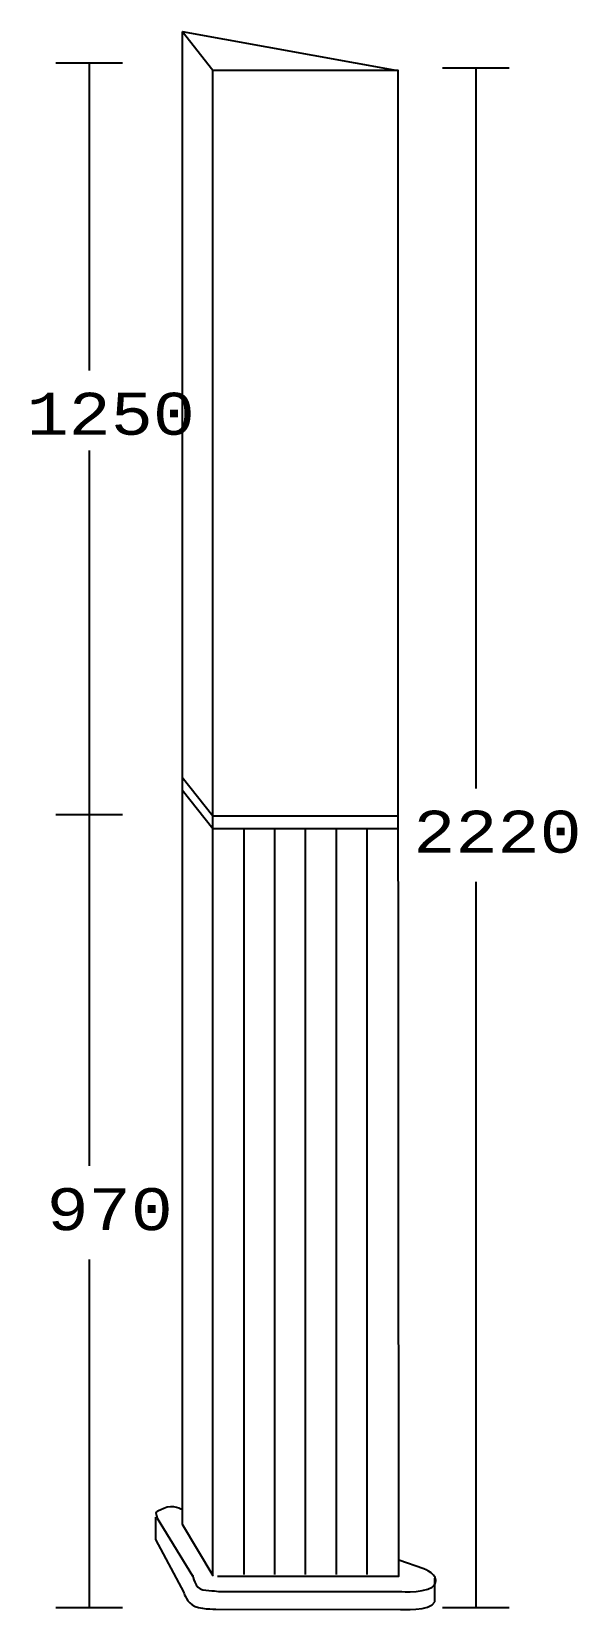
# Model space of a CAD drawing. Extents: x 1 to 155, y 0 to 445.
import ezdxf

# ---------------------------------------------------------------- set-up
doc = ezdxf.new("R2010")
doc.units = 0
doc.layers.add('LIVELLO_1', color=160, linetype='Continuous')
doc.styles.add('STD', font='txt')

# ---------------------------------------------------------------- blocks, each defined once
blk = doc.blocks.new('AI9-BLK1')
at = {"layer": 'LIVELLO_1', "color": 7}
for p, q in [((-65.29, 213.45), (-46.53, 213.45)), ((-55.91, 213.45), (-55.91, 126.83)), ((43.55, 212.07), (62.31, 212.07)), ((52.93, 212.07), (52.92, 9.07)), ((-55.91, 104.27), (-55.91, -97.28)), ((-65.29, 1.71), (-46.53, 1.71)), ((-12.36, -2.26), (-12.36, -212.39)), ((-3.7, -2.26), (-3.7, -212.39)), ((4.95, -2.26), (4.95, -212.39)), ((13.61, -2.26), (13.61, -212.39)), ((22.26, -2.26), (22.26, -212.39)), ((52.92, -17.21), (52.92, -221.62)), ((-55.91, -123.59), (-55.91, -221.62)), ((41.43, -220.04), (41.43, -213.39)), ((-65.29, -221.62), (-46.53, -221.62)), ((43.54, -221.62), (62.31, -221.62))]:
    blk.add_line(p, q, dxfattribs=at)
for points in [[(-29.73, 222.21), (-29.73, 76.81), (-29.73, -198.21), (-21.05, -212.61), (-21.05, 74.25), (-21.05, 211.41), (30.98, 211.41), (30.98, 65.91), (31, 48.2), (31.15, -212.9), (-19.71, -212.9)], [(30.92, 1.28), (-21.05, 1.28), (-29.71, 12.18)], [(30.92, -2.32), (-21.05, -2.32), (-29.71, 8.58)]]:
    blk.add_lwpolyline(points, dxfattribs=at)
blk.add_lwpolyline([(-29.71, 222.27), (30.93, 211.35), (-21.05, 211.35)], close=True, dxfattribs=at)
for points, knots in [([(-29.66, -194.17), (-29.66, -194.17), (-32.29, -192.44), (-34.85, -193.78), (-37.42, -195.11), (-37.32, -194.3), (-36.74, -196.53), (-36.74, -196.53), (-26.77, -212.71), (-26.77, -212.71), (-26.77, -212.71), (-26.73, -212.63), (-26.73, -212.63), (-26.73, -212.63), (-26.09, -216.37), (-23.84, -216.64), (-21.6, -216.91), (-19.08, -217.18), (-19.08, -217.18), (-19.08, -217.18), (31.76, -217.18), (31.76, -217.18), (31.76, -217.18), (40.21, -217.71), (41.49, -215.04), (42.78, -212.36), (38.29, -210.76), (38.29, -210.76), (38.29, -210.76), (31.24, -208.35), (31.24, -208.35)], [0, 0, 0, 0, 1, 1, 1, 2, 2, 2, 3, 3, 3, 4, 4, 4, 5, 5, 5, 6, 6, 6, 7, 7, 7, 8, 8, 8, 9, 9, 9, 10, 10, 10, 10]), ([(-37.21, -196.19), (-37.21, -196.19), (-37.21, -202.47), (-37.21, -202.47), (-37.21, -202.47), (-29.2, -217.4), (-29.2, -217.4), (-29.2, -217.4), (-28.88, -219.4), (-26.84, -220.94), (-25.16, -222.21), (-20.24, -222.12), (-20.24, -222.12), (-20.24, -222.12), (31.72, -222.23), (31.72, -222.23), (31.72, -222.23), (40.17, -222.76), (41.45, -220.09)], [0, 0, 0, 0, 1, 1, 1, 2, 2, 2, 3, 3, 3, 4, 4, 4, 5, 5, 5, 6, 6, 6, 6])]:
    blk.add_open_spline(points, degree=3, knots=knots, dxfattribs=at)
at = {"layer": 'LIVELLO_1', "color": 7, "char_height": 11.8209, "attachment_point": 1, "style": 'STD'}
for s, insert in [('\\fCourier|b0|i0;\\H11.8209;\\C7;1250', (-73.48, 120.53)), ('\\fCourier|b0|i0;\\H11.8209;\\C7;2220', (35.35, 2.8)), ('\\fCourier|b0|i0;\\H11.8209;\\C7;970', (-67.85, -103.54))]:
    blk.add_mtext(s, dxfattribs=dict(at, insert=insert))

msp = doc.modelspace()

# ---------------------------------------------------------------- block references
at = {"layer": 'LIVELLO_1', "color": 7}
msp.add_blockref('AI9-BLK1', (73.265554, 222.587447), dxfattribs=at)

doc.saveas('drawing.dxf')
